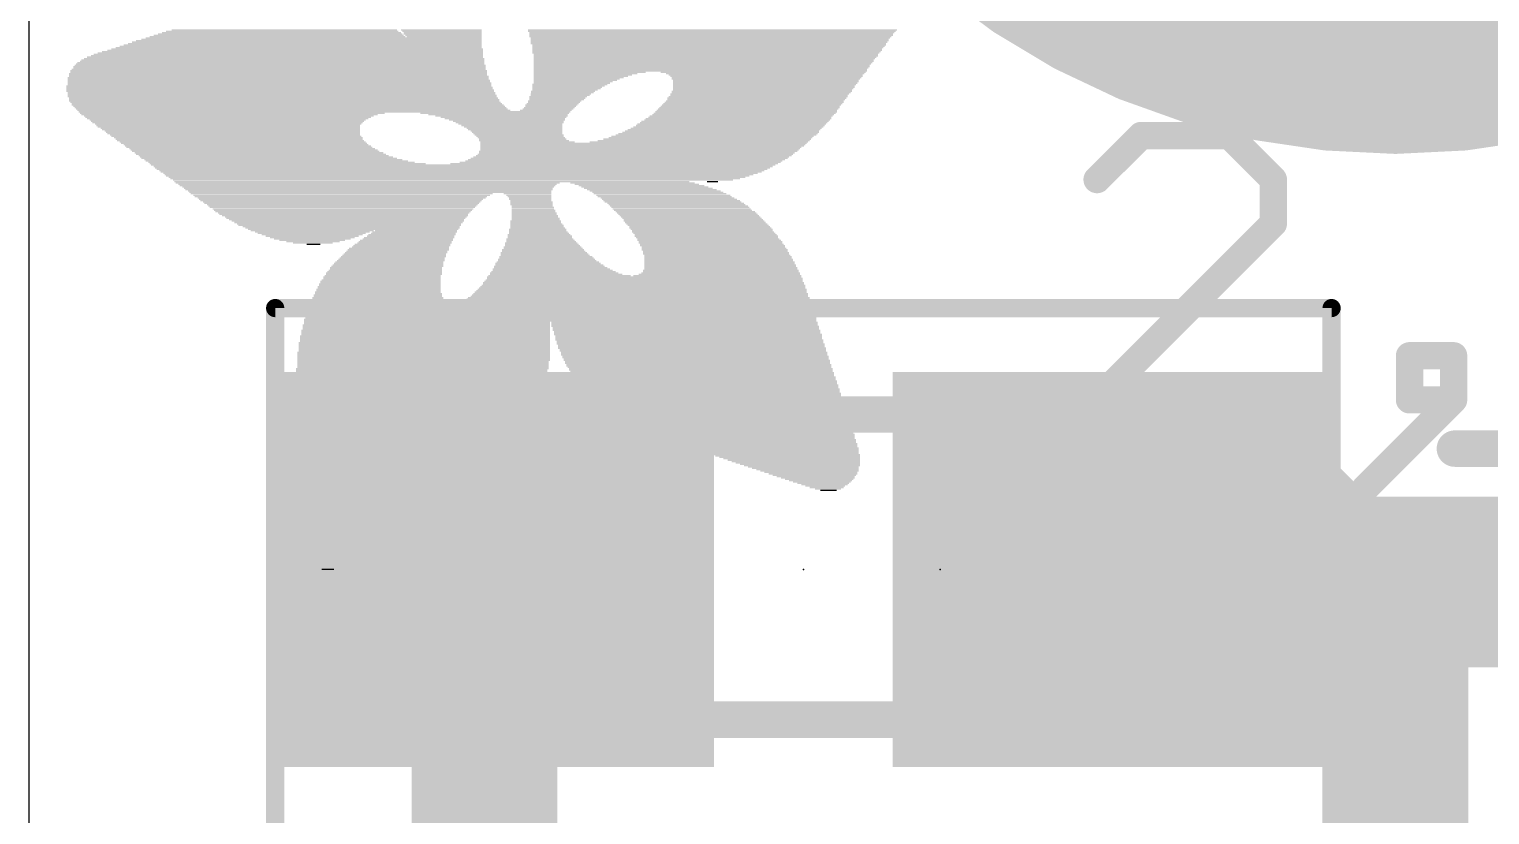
# Model space of a CAD drawing. Extents: x -0.1 to 7.6, y -0.2 to 10.2.
# Drawn here: x 0 to 4.073, y 4.015 to 6.206 of the extents above; entities that cross this region are included whole.
import ezdxf

# ---------------------------------------------------------------- set-up
doc = ezdxf.new("R2010")
doc.units = 0
for name, color, linetype in [('1', 12, 'CONTINUOUS'), ('20', 53, 'CONTINUOUS'), ('21', 40, 'CONTINUOUS'), ('22', 140, 'CONTINUOUS'), ('23', 53, 'CONTINUOUS'), ('24', 53, 'CONTINUOUS'), ('29', 253, 'CONTINUOUS'), ('39', 12, 'CONTINUOUS'), ('40', 132, 'CONTINUOUS'), ('41', 12, 'CONTINUOUS'), ('42', 132, 'CONTINUOUS'), ('43', 110, 'CONTINUOUS'), ('48', 253, 'CONTINUOUS'), ('51', 253, 'CONTINUOUS')]:
    doc.layers.add(name, color=color, linetype=linetype)

# ---------------------------------------------------------------- blocks, each defined once
blk = doc.blocks.new('RECT')
blk.add_solid([(-0.5, -0.5), (0.5, -0.5), (-0.5, 0.5), (0.5, 0.5)])

msp = doc.modelspace()

# ---------------------------------------------------------------- linework, layer by layer
at = {"layer": '1', "const_width": 0.4064}
for points in [[(1.27, 4.66), (1.309, 4.699)], [(3.009, 4.699), (3.683, 4.699)], [(3.683, 4.699), (4.584, 4.699)], [(3.81, 4.572), (3.683, 4.699)], [(1.27, 2.032), (1.27, 4.66)], [(3.81, 2.032), (3.81, 4.572)]]:
    msp.add_lwpolyline(points, dxfattribs=at)
at = {"layer": '1', "const_width": 0.2032}
for points in [[(1.3808, 4.6272, 1), (1.2372, 4.7708)], [(3.009, 4.8006, 1), (3.009, 4.5974)], [(3.683, 4.8006, 1), (3.683, 4.5974)], [(3.7548, 4.7708, 1), (3.6112, 4.6272)], [(3.683, 4.5974, 1), (3.683, 4.8006)], [(1.3716, 4.66, 1), (1.1684, 4.66)], [(1.1982, 4.7318, 1), (1.3418, 4.5882)], [(3.9116, 4.572, 1), (3.7084, 4.572)], [(3.7382, 4.5002, 1), (3.8818, 4.6438)]]:
    msp.add_lwpolyline(points, format="xyb", dxfattribs=at)
at = {"layer": '20'}
msp.add_line((0, 2.54), (0, 7.62), dxfattribs=at)
at = {"layer": '21', "const_width": 0.2032}
msp.add_lwpolyline([(3.81, 6.074, 1), (3.81, 9.674, 1), (3.81, 6.074)], format="xyb", dxfattribs=at)
at = {"layer": '22', "const_width": 0.1016}
for points in [[(2.8045, 5.036), (2.6647, 5.036)], [(2.6647, 5.036), (2.6647, 4.8962)], [(2.8045, 4.8962), (2.8045, 5.036)], [(3.1106, 5.036), (3.53, 5.036)], [(3.53, 5.036), (3.6699, 4.8962)], [(3.9759, 5.036), (4.3954, 5.036)], [(2.6647, 4.8962), (2.8045, 4.8962)], [(3.6699, 4.8962), (3.6699, 4.6166)], [(2.8045, 4.6166), (2.6647, 4.6166)], [(2.6647, 4.6166), (2.6647, 4.4768)], [(2.8045, 4.4768), (2.8045, 4.6166)], [(3.6699, 4.6166), (3.53, 4.4768)], [(2.6647, 4.4768), (2.8045, 4.4768)], [(3.53, 4.4768), (3.1106, 4.4768)], [(4.3954, 4.4768), (3.9759, 4.4768)]]:
    msp.add_lwpolyline(points, dxfattribs=at)
at = {"layer": '22', "const_width": 0.0508}
for points in [[(2.6647, 5.0614, 1), (2.6647, 5.0106)], [(2.6901, 5.036, 1), (2.6393, 5.036)], [(2.8299, 5.036, 1), (2.7791, 5.036)], [(2.8045, 5.0106, 1), (2.8045, 5.0614)], [(3.1106, 5.0614, 1), (3.1106, 5.0106)], [(3.548, 5.054, 1), (3.5121, 5.0181)], [(3.53, 5.0106, 1), (3.53, 5.0614)], [(3.9759, 5.0614, 1), (3.9759, 5.0106)], [(2.6647, 4.9216, 1), (2.6647, 4.8708)], [(2.8045, 4.8708, 1), (2.8045, 4.9216)], [(3.6953, 4.8962, 1), (3.6445, 4.8962)], [(3.6519, 4.8782, 1), (3.6878, 4.9142)], [(2.6393, 4.8962, 1), (2.6901, 4.8962)], [(2.7791, 4.8962, 1), (2.8299, 4.8962)], [(2.6647, 4.642, 1), (2.6647, 4.5912)], [(2.6901, 4.6166, 1), (2.6393, 4.6166)], [(2.8299, 4.6166, 1), (2.7791, 4.6166)], [(2.8045, 4.5912, 1), (2.8045, 4.642)], [(3.6878, 4.5986, 1), (3.6519, 4.6345)], [(3.6445, 4.6166, 1), (3.6953, 4.6166)], [(2.6647, 4.5022, 1), (2.6647, 4.4513)], [(2.8045, 4.4513, 1), (2.8045, 4.5022)], [(3.1106, 4.5022, 1), (3.1106, 4.4513)], [(3.53, 4.4513, 1), (3.53, 4.5022)], [(3.9759, 4.5022, 1), (3.9759, 4.4513)], [(2.6393, 4.4768, 1), (2.6901, 4.4768)], [(2.7791, 4.4768, 1), (2.8299, 4.4768)], [(3.5121, 4.4947, 1), (3.548, 4.4588)]]:
    msp.add_lwpolyline(points, format="xyb", dxfattribs=at)
at = {"layer": '23'}
msp.add_point((2.159, 4.699), dxfattribs=at)
at = {"layer": '24'}
msp.add_point((2.54, 4.699), dxfattribs=at)
at = {"layer": '39'}
for points, const_width in [([(3.81, 6.874, 1), (3.81, 8.874, 1), (3.81, 6.874)], 2.032), ([(0.686, 5.4407, 1), (0.686, 5.4153)], 0.0254), ([(0.6987, 5.428, 1), (0.6733, 5.428)], 0.0254), ([(3.6447, 5.428, 1), (3.6193, 5.428)], 0.0254), ([(3.632, 5.4153, 1), (3.632, 5.4407)], 0.0254)]:
    msp.add_lwpolyline(points, format="xyb", dxfattribs=dict(at, const_width=const_width))
at = {"layer": '39', "const_width": 0.0508}
for points in [[(0.686, 5.428), (3.632, 5.428)], [(0.686, 3.97), (0.686, 5.428)], [(3.632, 5.428), (3.632, 3.97)]]:
    msp.add_lwpolyline(points, dxfattribs=at)
at = {"layer": '40', "const_width": 2.032}
msp.add_lwpolyline([(3.81, 6.874, 1), (3.81, 8.874, 1), (3.81, 6.874)], format="xyb", dxfattribs=at)
at = {"layer": '41', "const_width": 2.032}
msp.add_lwpolyline([(3.81, 6.874, 1), (3.81, 8.874, 1), (3.81, 6.874)], format="xyb", dxfattribs=at)
at = {"layer": '42', "const_width": 2.032}
msp.add_lwpolyline([(3.81, 6.874, 1), (3.81, 8.874, 1), (3.81, 6.874)], format="xyb", dxfattribs=at)
at = {"layer": '43', "const_width": 2.032}
msp.add_lwpolyline([(3.81, 6.874, 1), (3.81, 8.874, 1), (3.81, 6.874)], format="xyb", dxfattribs=at)
at = {"layer": '48', "const_width": 0.0762}
for points in [[(3.101, 5.9093), (2.9781, 5.7865)], [(3.3467, 5.9093), (3.101, 5.9093)], [(3.4696, 5.7865), (3.3467, 5.9093)], [(3.4696, 5.6636), (3.4696, 5.7865)], [(2.9781, 5.1721), (3.4696, 5.6636)], [(3.9723, 5.295), (3.8494, 5.295)], [(3.8494, 5.295), (3.8494, 5.1721)], [(3.9723, 5.1721), (3.9723, 5.295)], [(3.4696, 5.1721), (2.9781, 5.1721)], [(3.7265, 4.9264), (3.9723, 5.1721)], [(3.8494, 5.1721), (3.9723, 5.1721)]]:
    msp.add_lwpolyline(points, dxfattribs=at)
at = {"layer": '48', "const_width": 0.0381}
for points in [[(3.101, 5.9284, 1), (3.101, 5.8903)], [(3.1144, 5.8959, 1), (3.0875, 5.9228)], [(3.3602, 5.9228, 1), (3.3332, 5.8959)], [(3.3467, 5.8903, 1), (3.3467, 5.9284)], [(2.9646, 5.7999, 1), (2.9916, 5.773)], [(3.4886, 5.7865, 1), (3.4505, 5.7865)], [(3.4561, 5.773, 1), (3.4831, 5.7999)], [(3.4505, 5.6636, 1), (3.4886, 5.6636)], [(3.4831, 5.6501, 1), (3.4561, 5.6771)], [(3.8684, 5.295, 1), (3.8303, 5.295)], [(3.8494, 5.314, 1), (3.8494, 5.2759)], [(3.9913, 5.295, 1), (3.9532, 5.295)], [(3.9723, 5.2759, 1), (3.9723, 5.314)], [(2.9781, 5.1912, 1), (2.9781, 5.1531)], [(2.9646, 5.1856, 1), (2.9916, 5.1586)], [(3.4696, 5.1531, 1), (3.4696, 5.1912)], [(3.8303, 5.1721, 1), (3.8684, 5.1721)], [(3.8494, 5.1912, 1), (3.8494, 5.1531)], [(3.9532, 5.1721, 1), (3.9913, 5.1721)], [(3.9857, 5.1586, 1), (3.9588, 5.1856)], [(3.9723, 5.1531, 1), (3.9723, 5.1912)], [(3.713, 4.9398, 1), (3.74, 4.9129)]]:
    msp.add_lwpolyline(points, format="xyb", dxfattribs=at)
at = {"layer": '51', "const_width": 0.1016}
for points in [[(1.803, 5.131), (2.515, 5.131)], [(1.803, 4.28), (2.515, 4.28)]]:
    msp.add_lwpolyline(points, dxfattribs=at)
at = {"layer": '51', "const_width": 0.0508}
for points in [[(1.803, 5.1564, 1), (1.803, 5.1056)], [(2.515, 5.1056, 1), (2.515, 5.1564)], [(1.803, 4.3054, 1), (1.803, 4.2546)], [(2.515, 4.2546, 1), (2.515, 4.3054)]]:
    msp.add_lwpolyline(points, format="xyb", dxfattribs=at)

# ---------------------------------------------------------------- block references
at = {"layer": '1', "xscale": 1.1}
for p in [(1.309, 4.699), (3.009, 4.699)]:
    msp.add_blockref('RECT', p, dxfattribs=at)
at = {"layer": '22', "rotation": 180}
for p, xscale, yscale in [((0.6998, 6.1925), 0.682, 0.0038), ((0.7036, 6.1963), 0.6668, 0.0038), ((0.7055, 6.2001), 0.6477, 0.0038), ((0.7112, 6.2039), 0.6286, 0.0039), ((1.1494, 6.2039), 0.2247, 0.0039), ((1.1513, 6.2001), 0.2209, 0.0038), ((1.1532, 6.1963), 0.2171, 0.0038), ((1.1532, 6.1925), 0.2171, 0.0038), ((1.9057, 6.2039), 1.0287, 0.0039), ((1.9038, 6.2001), 1.0249, 0.0038), ((1.9038, 6.1963), 1.0173, 0.0038), ((1.9019, 6.1925), 1.0135, 0.0038), ((0.7474, 6.1506), 1.0364, 0.0038), ((0.7512, 6.1544), 1.021, 0.0038), ((0.7569, 6.1582), 1.0096, 0.0038), ((0.7626, 6.162), 0.9982, 0.0038), ((0.7684, 6.1659), 0.9867, 0.0039), ((0.7741, 6.1697), 0.9753, 0.0038), ((0.7798, 6.1735), 0.9639, 0.0038), ((0.7874, 6.1773), 0.9486, 0.0038), ((0.7931, 6.1811), 0.9372, 0.0038), ((0.6922, 6.1849), 0.7125, 0.0038), ((0.696, 6.1887), 0.6973, 0.0038), ((1.1551, 6.1887), 0.2133, 0.0038), ((1.157, 6.1849), 0.2095, 0.0038), ((1.9019, 6.1887), 1.0135, 0.0038), ((1.8999, 6.1849), 1.0096, 0.0038), ((1.8999, 6.1811), 1.002, 0.0038), ((1.898, 6.1773), 0.9982, 0.0038), ((1.898, 6.1735), 0.9982, 0.0038), ((1.8961, 6.1697), 0.9944, 0.0038), ((1.8942, 6.1659), 0.9906, 0.0039), ((1.8961, 6.162), 0.9868, 0.0038), ((1.8942, 6.1582), 0.983, 0.0038), ((1.8923, 6.1544), 0.9792, 0.0038), ((1.8904, 6.1506), 0.9754, 0.0038), ((0.6998, 6.1087), 1.1392, 0.0038), ((0.7017, 6.1125), 1.1354, 0.0038), ((0.7055, 6.1163), 1.1278, 0.0038), ((0.7074, 6.1201), 1.124, 0.0038), ((0.7112, 6.1239), 1.1164, 0.0038), ((0.7132, 6.1278), 1.1049, 0.0039), ((0.7188, 6.1316), 1.0935, 0.0038), ((0.7227, 6.1354), 1.0859, 0.0038), ((0.7284, 6.1392), 1.0745, 0.0038), ((0.7341, 6.143), 1.063, 0.0038), ((0.7417, 6.1468), 1.0478, 0.0038), ((1.8904, 6.1468), 0.9754, 0.0038), ((1.8885, 6.143), 0.9716, 0.0038), ((1.8866, 6.1392), 0.9678, 0.0038), ((1.8847, 6.1278), 0.9563, 0.0039), ((1.8828, 6.1239), 0.9525, 0.0038), ((1.8809, 6.1201), 0.9487, 0.0038), ((1.8809, 6.1163), 0.9487, 0.0038), ((1.879, 6.1125), 0.9449, 0.0038), ((1.8771, 6.1087), 0.9411, 0.0038), ((1.8866, 6.1354), 0.9601, 0.0038), ((1.8866, 6.1316), 0.9601, 0.0038), ((0.6941, 6.0706), 1.1735, 0.0038), ((0.696, 6.0744), 1.1697, 0.0038), ((0.6941, 6.082), 1.1659, 0.0038), ((0.6941, 6.0782), 1.1659, 0.0038), ((0.696, 6.0897), 1.1621, 0.0039), ((0.696, 6.0858), 1.1621, 0.0038), ((0.696, 6.0935), 1.1545, 0.0038), ((0.6979, 6.1011), 1.1506, 0.0038), ((0.6979, 6.0973), 1.1506, 0.0038), ((0.6998, 6.1049), 1.1468, 0.0038), ((1.5436, 6.0782), 0.2743, 0.0038), ((1.8752, 6.1049), 0.9373, 0.0038), ((1.8752, 6.1011), 0.9373, 0.0038), ((1.8733, 6.0973), 0.9335, 0.0038), ((1.8714, 6.0935), 0.9297, 0.0038), ((1.8714, 6.0897), 0.9297, 0.0039), ((1.5627, 6.0858), 0.3124, 0.0038), ((1.5513, 6.082), 0.2896, 0.0038), ((1.538, 6.0744), 0.2629, 0.0038), ((1.5323, 6.0706), 0.2515, 0.0038), ((2.0467, 6.0858), 0.5715, 0.0038), ((2.0523, 6.082), 0.5524, 0.0038), ((2.0542, 6.0782), 0.541, 0.0038), ((2.0561, 6.0744), 0.5372, 0.0038), ((2.0561, 6.0706), 0.5296, 0.0038), ((0.696, 6.0477), 1.1849, 0.0038), ((0.6979, 6.0439), 1.1887, 0.0038), ((0.6979, 6.0401), 1.1887, 0.0038), ((0.6997, 6.0363), 1.1925, 0.0038), ((0.6997, 6.0325), 1.1925, 0.0038), ((0.696, 6.063), 1.1773, 0.0038), ((0.696, 6.0592), 1.1773, 0.0038), ((0.6979, 6.0554), 1.1811, 0.0038), ((0.6979, 6.0516), 1.1811, 0.0039), ((0.6941, 6.0668), 1.1735, 0.0038), ((0.7036, 6.0287), 1.1925, 0.0038), ((1.4885, 6.0325), 0.1791, 0.0038), ((1.4866, 6.0287), 0.1753, 0.0038), ((1.5075, 6.0516), 0.2096, 0.0039), ((1.5037, 6.0477), 0.2019, 0.0038), ((1.4999, 6.0439), 0.1943, 0.0038), ((1.498, 6.0401), 0.1905, 0.0038), ((1.4942, 6.0363), 0.1829, 0.0038), ((1.5266, 6.0668), 0.2401, 0.0038), ((1.5227, 6.063), 0.2324, 0.0038), ((1.517, 6.0592), 0.221, 0.0038), ((1.5132, 6.0554), 0.2134, 0.0038), ((2.0542, 6.0668), 0.5258, 0.0038), ((2.0428, 6.0325), 0.503, 0.0038), ((2.0409, 6.0287), 0.4991, 0.0038), ((2.0542, 6.063), 0.5182, 0.0038), ((2.0542, 6.0592), 0.5182, 0.0038), ((2.0523, 6.0554), 0.5144, 0.0038), ((2.0504, 6.0516), 0.5106, 0.0039), ((2.0485, 6.0477), 0.5068, 0.0038), ((2.0485, 6.0439), 0.5068, 0.0038), ((2.0466, 6.0401), 0.503, 0.0038), ((2.0447, 6.0363), 0.4992, 0.0038), ((0.7055, 6.0211), 1.1964, 0.0038), ((0.7055, 6.0173), 1.1964, 0.0038), ((0.7036, 6.0249), 1.1925, 0.0038), ((0.7093, 6.0135), 1.1964, 0.0039), ((0.7112, 6.0096), 1.2002, 0.0038), ((0.7112, 6.0058), 1.2002, 0.0038), ((0.715, 6.002), 1.2002, 0.0038), ((0.7188, 5.9982), 1.2002, 0.0038), ((0.7207, 5.9944), 1.204, 0.0038), ((0.7246, 5.9906), 1.2039, 0.0038), ((0.7284, 5.9868), 1.2039, 0.0038), ((1.4504, 5.9868), 0.1409, 0.0038), ((1.4561, 5.9944), 0.1447, 0.0038), ((1.4542, 5.9906), 0.1409, 0.0038), ((1.4599, 5.9982), 0.1448, 0.0038), ((1.4656, 6.0058), 0.1486, 0.0038), ((1.4637, 6.002), 0.1448, 0.0038), ((1.4751, 6.0173), 0.16, 0.0038), ((1.4732, 6.0135), 0.1562, 0.0039), ((1.4713, 6.0096), 0.1524, 0.0038), ((1.4827, 6.0249), 0.1676, 0.0038), ((1.4808, 6.0211), 0.1638, 0.0038), ((2.0085, 5.9868), 0.503, 0.0038), ((2.0105, 5.9906), 0.4991, 0.0038), ((2.0143, 5.9944), 0.4991, 0.0038), ((2.0181, 5.9982), 0.4991, 0.0038), ((2.0219, 6.002), 0.4991, 0.0038), ((2.0238, 6.0058), 0.4953, 0.0038), ((2.0295, 6.0135), 0.4991, 0.0039), ((2.0276, 6.0096), 0.4953, 0.0038), ((2.0333, 6.0173), 0.4991, 0.0038), ((2.0371, 6.0249), 0.4991, 0.0038), ((2.0352, 6.0211), 0.4953, 0.0038), ((0.7322, 5.983), 1.2039, 0.0038), ((0.7379, 5.9792), 1.2078, 0.0038), ((0.8236, 5.9754), 1.3716, 0.0039), ((0.5664, 5.9715), 0.8496, 0.0038), ((0.5588, 5.9677), 0.8268, 0.0038), ((0.5569, 5.9639), 0.8078, 0.0038), ((0.555, 5.9601), 0.7963, 0.0038), ((0.5531, 5.9563), 0.7848, 0.0038), ((0.5531, 5.9525), 0.7696, 0.0038), ((0.5531, 5.9487), 0.762, 0.0038), ((1.298, 5.9715), 0.4153, 0.0038), ((1.3075, 5.9677), 0.3886, 0.0038), ((1.317, 5.9639), 0.3696, 0.0038), ((1.3227, 5.9601), 0.3506, 0.0038), ((1.3266, 5.9563), 0.3353, 0.0038), ((1.3323, 5.9525), 0.3239, 0.0038), ((1.336, 5.9487), 0.3086, 0.0038), ((1.4408, 5.9792), 0.1448, 0.0038), ((1.4465, 5.983), 0.141, 0.0038), ((1.9685, 5.9487), 0.522, 0.0038), ((1.9742, 5.9525), 0.5182, 0.0038), ((1.978, 5.9563), 0.5182, 0.0038), ((1.9819, 5.9601), 0.5105, 0.0038), ((1.9857, 5.9639), 0.5105, 0.0038), ((1.9914, 5.9677), 0.5067, 0.0038), ((1.9952, 5.9715), 0.5067, 0.0038), ((1.999, 5.9754), 0.5067, 0.0039), ((2.0009, 5.9792), 0.5029, 0.0038), ((2.0047, 5.983), 0.503, 0.0038), ((0.5531, 5.9449), 0.7544, 0.0038), ((0.555, 5.9411), 0.743, 0.0038), ((0.555, 5.9373), 0.7354, 0.0039), ((0.5569, 5.9334), 0.7316, 0.0038), ((0.5608, 5.9296), 0.7239, 0.0038), ((0.5626, 5.9258), 0.7201, 0.0038), ((0.5665, 5.922), 0.7125, 0.0038), ((0.5684, 5.9182), 0.7087, 0.0038), ((0.5703, 5.9144), 0.7049, 0.0038), ((0.5741, 5.9106), 0.6973, 0.0038), ((0.5778, 5.9068), 0.6973, 0.0038), ((1.3398, 5.9449), 0.3009, 0.0038), ((1.3417, 5.9411), 0.2895, 0.0038), ((1.3456, 5.9373), 0.2819, 0.0039), ((1.3494, 5.9334), 0.2743, 0.0038), ((1.3532, 5.9296), 0.2667, 0.0038), ((1.3551, 5.9258), 0.2629, 0.0038), ((1.3589, 5.922), 0.2552, 0.0038), ((1.3608, 5.9182), 0.2514, 0.0038), ((1.3627, 5.9144), 0.2476, 0.0038), ((1.3665, 5.9106), 0.2476, 0.0038), ((1.3684, 5.9068), 0.2438, 0.0038), ((1.9057, 5.9068), 0.5639, 0.0038), ((1.9152, 5.9106), 0.5601, 0.0038), ((1.9209, 5.9144), 0.5563, 0.0038), ((1.9285, 5.9182), 0.5486, 0.0038), ((1.9323, 5.922), 0.541, 0.0038), ((1.938, 5.9258), 0.5372, 0.0038), ((1.9437, 5.9296), 0.5334, 0.0038), ((1.9495, 5.9334), 0.5295, 0.0038), ((1.9552, 5.9373), 0.5258, 0.0039), ((1.959, 5.9411), 0.5258, 0.0038), ((1.9647, 5.9449), 0.522, 0.0038), ((0.5836, 5.903), 0.6934, 0.0038), ((0.5855, 5.8992), 0.6896, 0.0039), ((0.5893, 5.8953), 0.6896, 0.0038), ((0.595, 5.8915), 0.6858, 0.0038), ((0.5988, 5.8877), 0.6858, 0.0038), ((0.6045, 5.8839), 0.682, 0.0038), ((0.6102, 5.8801), 0.6858, 0.0038), ((0.614, 5.8763), 0.6858, 0.0038), ((0.6217, 5.8725), 0.6858, 0.0038), ((0.6274, 5.8687), 0.6896, 0.0038), ((0.6312, 5.8649), 0.6896, 0.0038), ((1.3722, 5.903), 0.2439, 0.0038), ((1.376, 5.8992), 0.2439, 0.0039), ((1.3799, 5.8953), 0.2515, 0.0038), ((1.698, 5.8649), 0.8878, 0.0038), ((1.3894, 5.8915), 0.2629, 0.0038), ((1.7132, 5.8877), 0.9106, 0.0038), ((1.7113, 5.8839), 0.9068, 0.0038), ((1.7094, 5.8801), 0.903, 0.0038), ((1.7056, 5.8763), 0.8954, 0.0038), ((1.7037, 5.8725), 0.8916, 0.0038), ((1.7018, 5.8687), 0.8878, 0.0038), ((1.8675, 5.8915), 0.6096, 0.0038), ((1.8809, 5.8953), 0.5905, 0.0038), ((1.8904, 5.8992), 0.5792, 0.0039), ((1.9, 5.903), 0.5677, 0.0038), ((0.6407, 5.8611), 0.6934, 0.0039), ((0.6464, 5.8572), 0.6972, 0.0038), ((0.6541, 5.8534), 0.6973, 0.0038), ((0.6617, 5.8496), 0.7049, 0.0038), ((0.6693, 5.8458), 0.7124, 0.0038), ((0.6808, 5.842), 0.7201, 0.0038), ((0.6903, 5.8382), 0.7315, 0.0038), ((0.7036, 5.8344), 0.743, 0.0038), ((0.7207, 5.8306), 0.7696, 0.0038), ((1.2103, 5.8268), 1.7412, 0.0038), ((1.2103, 5.823), 1.726, 0.0039), ((1.6313, 5.8306), 0.9144, 0.0038), ((1.6484, 5.8344), 0.8953, 0.0038), ((1.658, 5.8382), 0.8839, 0.0038), ((1.6656, 5.842), 0.884, 0.0038), ((1.6733, 5.8458), 0.8839, 0.0038), ((1.679, 5.8496), 0.8801, 0.0038), ((1.6865, 5.8534), 0.8801, 0.0038), ((1.6904, 5.8572), 0.8801, 0.0038), ((1.6942, 5.8611), 0.8801, 0.0039), ((1.2085, 5.8191), 1.7145, 0.0038), ((1.2065, 5.8153), 1.703, 0.0038), ((1.2065, 5.8115), 1.6878, 0.0038), ((1.2046, 5.8077), 1.6764, 0.0038), ((1.2027, 5.8039), 1.6574, 0.0038), ((1.1988, 5.8001), 1.6421, 0.0038), ((1.1951, 5.7963), 1.6269, 0.0038), ((1.1932, 5.7925), 1.6078, 0.0038), ((1.1875, 5.7887), 1.5887, 0.0038), ((1.1818, 5.7849), 1.5621, 0.0039), ((1.1227, 5.781), 1.4364, 0.0038), ((0.9436, 5.7772), 1.0706, 0.0038), ((0.9436, 5.7734), 1.0554, 0.0038), ((0.9436, 5.7696), 1.0478, 0.0038), ((0.9456, 5.7658), 1.0363, 0.0038), ((0.9456, 5.762), 1.0287, 0.0038), ((0.9475, 5.7582), 1.0249, 0.0038), ((0.9494, 5.7544), 1.0135, 0.0038), ((0.9513, 5.7506), 1.0097, 0.0038), ((0.8712, 5.7468), 0.842, 0.0039), ((0.8712, 5.7429), 0.8268, 0.0038), ((1.3894, 5.7468), 0.1334, 0.0039), ((1.3932, 5.7429), 0.1258, 0.0038), ((1.6828, 5.7772), 0.3467, 0.0038), ((1.6942, 5.7734), 0.3467, 0.0038), ((1.7076, 5.7696), 0.3505, 0.0038), ((1.7171, 5.7658), 0.3543, 0.0038), ((1.7266, 5.762), 0.3581, 0.0038), ((1.7361, 5.7582), 0.362, 0.0038), ((1.7456, 5.7544), 0.3658, 0.0038), ((1.7532, 5.7506), 0.3657, 0.0038), ((1.759, 5.7468), 0.3695, 0.0039), ((1.7685, 5.7429), 0.3734, 0.0038), ((1.9057, 5.781), 0.0305, 0.0038), ((0.8693, 5.7391), 0.8154, 0.0038), ((0.8713, 5.7353), 0.8039, 0.0038), ((0.8694, 5.7315), 0.7925, 0.0038), ((0.8693, 5.7277), 0.7848, 0.0038), ((0.8712, 5.7239), 0.7734, 0.0038), ((0.8712, 5.7201), 0.7658, 0.0038), ((0.8731, 5.7163), 0.7544, 0.0038), ((0.8731, 5.7125), 0.7468, 0.0038), ((0.8732, 5.7087), 0.7391, 0.0039), ((0.875, 5.7048), 0.7277, 0.0038), ((0.875, 5.701), 0.7201, 0.0038), ((1.3951, 5.7391), 0.122, 0.0038), ((1.397, 5.7353), 0.1182, 0.0038), ((1.397, 5.7315), 0.1182, 0.0038), ((1.399, 5.7277), 0.1143, 0.0038), ((1.4009, 5.7239), 0.1181, 0.0038), ((1.4009, 5.7201), 0.1181, 0.0038), ((1.4009, 5.7163), 0.1181, 0.0038), ((1.4065, 5.701), 0.1219, 0.0038), ((1.4028, 5.7125), 0.1143, 0.0038), ((1.4047, 5.7087), 0.1181, 0.0039), ((1.4047, 5.7048), 0.1181, 0.0038), ((1.7723, 5.7391), 0.3734, 0.0038), ((1.7799, 5.7353), 0.3734, 0.0038), ((1.7856, 5.7315), 0.3772, 0.0038), ((1.7913, 5.7277), 0.381, 0.0038), ((1.7951, 5.7239), 0.381, 0.0038), ((1.8028, 5.7201), 0.381, 0.0038), ((1.8066, 5.7163), 0.381, 0.0038), ((1.8123, 5.7125), 0.3848, 0.0038), ((1.8161, 5.7087), 0.3848, 0.0039), ((1.8199, 5.7048), 0.3848, 0.0038), ((1.8237, 5.701), 0.3848, 0.0038), ((0.875, 5.6972), 0.7125, 0.0038), ((0.877, 5.6934), 0.7011, 0.0038), ((0.8769, 5.6896), 0.6934, 0.0038), ((0.8807, 5.6858), 0.6858, 0.0038), ((0.8827, 5.682), 0.6743, 0.0038), ((0.8827, 5.6782), 0.6667, 0.0038), ((0.8846, 5.6744), 0.6553, 0.0038), ((0.8884, 5.6706), 0.6477, 0.0039), ((0.8903, 5.6667), 0.6363, 0.0038), ((0.8922, 5.6629), 0.6248, 0.0038), ((1.4142, 5.6629), 0.1447, 0.0038), ((1.4123, 5.6706), 0.1409, 0.0039), ((1.4123, 5.6667), 0.1409, 0.0038), ((1.4065, 5.6972), 0.1219, 0.0038), ((1.4084, 5.6934), 0.1257, 0.0038), ((1.4084, 5.6896), 0.1257, 0.0038), ((1.4103, 5.6858), 0.1295, 0.0038), ((1.4103, 5.682), 0.1295, 0.0038), ((1.4123, 5.6782), 0.1333, 0.0038), ((1.4123, 5.6744), 0.1333, 0.0038), ((1.8294, 5.6972), 0.3886, 0.0038), ((1.8333, 5.6934), 0.3887, 0.0038), ((1.8371, 5.6896), 0.3887, 0.0038), ((1.8409, 5.6858), 0.3886, 0.0038), ((1.8447, 5.682), 0.3886, 0.0038), ((1.8485, 5.6782), 0.3886, 0.0038), ((1.8523, 5.6744), 0.3886, 0.0038), ((1.8542, 5.6706), 0.3924, 0.0039), ((1.858, 5.6667), 0.3924, 0.0038), ((1.8618, 5.6629), 0.3924, 0.0038), ((0.8941, 5.6591), 0.621, 0.0038), ((0.8979, 5.6553), 0.6058, 0.0038), ((0.9017, 5.6515), 0.5982, 0.0038), ((0.9036, 5.6477), 0.5868, 0.0038), ((0.7893, 5.6439), 0.3429, 0.0038), ((0.7893, 5.6401), 0.32, 0.0038), ((0.7874, 5.6363), 0.301, 0.0038), ((0.7893, 5.6325), 0.282, 0.0039), ((0.7893, 5.6286), 0.259, 0.0038), ((0.7893, 5.6248), 0.2362, 0.0038), ((0.7893, 5.621), 0.2134, 0.0038), ((1.056, 5.621), 0.2514, 0.0038), ((1.0598, 5.6248), 0.2514, 0.0038), ((1.0636, 5.6286), 0.2438, 0.0038), ((1.0675, 5.6325), 0.2439, 0.0039), ((1.0713, 5.6363), 0.2363, 0.0038), ((1.0751, 5.6401), 0.2363, 0.0038), ((1.0789, 5.6439), 0.2286, 0.0038), ((1.4237, 5.621), 0.1867, 0.0038), ((1.4218, 5.6325), 0.1753, 0.0039), ((1.4237, 5.6286), 0.1791, 0.0038), ((1.4237, 5.6248), 0.1791, 0.0038), ((1.418, 5.6477), 0.1601, 0.0038), ((1.418, 5.6439), 0.1601, 0.0038), ((1.4199, 5.6401), 0.1639, 0.0038), ((1.4218, 5.6363), 0.1677, 0.0038), ((1.4161, 5.6591), 0.1485, 0.0038), ((1.4161, 5.6553), 0.1485, 0.0038), ((1.418, 5.6515), 0.1524, 0.0038), ((1.8656, 5.6591), 0.3924, 0.0038), ((1.8695, 5.6553), 0.3925, 0.0038), ((1.8714, 5.6515), 0.3963, 0.0038), ((1.8752, 5.6477), 0.3963, 0.0038), ((1.8771, 5.6439), 0.3925, 0.0038), ((1.879, 5.6401), 0.3963, 0.0038), ((1.8828, 5.6363), 0.3962, 0.0038), ((1.8866, 5.6325), 0.3962, 0.0039), ((1.8885, 5.6286), 0.4, 0.0038), ((1.8904, 5.6248), 0.3962, 0.0038), ((1.8942, 5.621), 0.3962, 0.0038), ((0.7893, 5.6172), 0.1828, 0.0038), ((0.7912, 5.6134), 0.1486, 0.0038), ((0.7913, 5.6096), 0.1105, 0.0038), ((0.7932, 5.6058), 0.0381, 0.0038), ((1.0198, 5.5791), 0.2858, 0.0038), ((1.0236, 5.5829), 0.2858, 0.0038), ((1.0255, 5.5867), 0.2819, 0.0038), ((1.0293, 5.5905), 0.2819, 0.0038), ((1.0313, 5.5944), 0.2781, 0.0039), ((1.0351, 5.5982), 0.2705, 0.0038), ((1.0389, 5.602), 0.2705, 0.0038), ((1.0408, 5.6058), 0.2667, 0.0038), ((1.0465, 5.6096), 0.2629, 0.0038), ((1.0484, 5.6134), 0.2591, 0.0038), ((1.0522, 5.6172), 0.259, 0.0038), ((1.4351, 5.5829), 0.24, 0.0038), ((1.437, 5.5791), 0.2438, 0.0038), ((1.4332, 5.5905), 0.2286, 0.0038), ((1.4351, 5.5867), 0.2324, 0.0038), ((1.4313, 5.5982), 0.2172, 0.0038), ((1.4332, 5.5944), 0.221, 0.0039), ((1.4275, 5.6096), 0.2019, 0.0038), ((1.4294, 5.6058), 0.2058, 0.0038), ((1.4313, 5.602), 0.2096, 0.0038), ((1.4256, 5.6172), 0.1905, 0.0038), ((1.4275, 5.6134), 0.1943, 0.0038), ((1.8961, 5.6172), 0.4, 0.0038), ((1.8999, 5.6134), 0.4, 0.0038), ((1.8999, 5.6096), 0.4, 0.0038), ((1.9038, 5.6058), 0.4001, 0.0038), ((1.9057, 5.602), 0.4039, 0.0038), ((1.9076, 5.5982), 0.4001, 0.0038), ((1.9095, 5.5944), 0.4039, 0.0039), ((1.9114, 5.5905), 0.4077, 0.0038), ((1.9133, 5.5867), 0.4039, 0.0038), ((1.9152, 5.5829), 0.4077, 0.0038), ((1.9152, 5.5791), 0.4077, 0.0038), ((0.9951, 5.541), 0.3125, 0.0038), ((0.9989, 5.5448), 0.3125, 0.0038), ((1.0008, 5.5486), 0.3086, 0.0038), ((1.0027, 5.5524), 0.3048, 0.0038), ((1.0046, 5.5563), 0.301, 0.0039), ((1.0084, 5.5601), 0.301, 0.0038), ((1.0103, 5.5639), 0.2972, 0.0038), ((1.0122, 5.5677), 0.2934, 0.0038), ((1.016, 5.5715), 0.2934, 0.0038), ((1.0179, 5.5753), 0.2896, 0.0038), ((1.4503, 5.5448), 0.3086, 0.0038), ((1.4542, 5.541), 0.3163, 0.0038), ((1.4465, 5.5524), 0.2934, 0.0038), ((1.4503, 5.5486), 0.301, 0.0038), ((1.4466, 5.5563), 0.2857, 0.0039), ((1.4427, 5.5639), 0.2705, 0.0038), ((1.4446, 5.5601), 0.2743, 0.0038), ((1.4408, 5.5715), 0.2591, 0.0038), ((1.4427, 5.5677), 0.2629, 0.0038), ((1.4389, 5.5753), 0.2476, 0.0038), ((1.919, 5.5753), 0.4077, 0.0038), ((1.9209, 5.5715), 0.4115, 0.0038), ((1.9209, 5.5677), 0.4115, 0.0038), ((1.9228, 5.5639), 0.4153, 0.0038), ((1.9228, 5.5601), 0.4153, 0.0038), ((1.9265, 5.5486), 0.4229, 0.0038), ((1.9265, 5.5448), 0.4229, 0.0038), ((1.9285, 5.541), 0.4268, 0.0038), ((1.9247, 5.5563), 0.4191, 0.0039), ((1.9247, 5.5524), 0.4191, 0.0038), ((0.9798, 5.5029), 0.3352, 0.0038), ((0.9798, 5.4991), 0.3352, 0.0038), ((0.9817, 5.5067), 0.3314, 0.0038), ((0.9836, 5.5143), 0.3276, 0.0038), ((0.9836, 5.5105), 0.3276, 0.0038), ((0.9855, 5.5182), 0.3238, 0.0039), ((0.9894, 5.5258), 0.3239, 0.0038), ((0.9894, 5.522), 0.3239, 0.0038), ((0.9913, 5.5296), 0.3201, 0.0038), ((0.9932, 5.5334), 0.3163, 0.0038), ((0.9951, 5.5372), 0.3125, 0.0038), ((1.7133, 5.4991), 0.8953, 0.0038), ((1.7133, 5.5029), 0.8877, 0.0038), ((1.7152, 5.5067), 0.8839, 0.0038), ((1.7152, 5.5143), 0.8763, 0.0038), ((1.7171, 5.5105), 0.8801, 0.0038), ((1.4789, 5.5182), 0.3962, 0.0039), ((1.4694, 5.522), 0.3696, 0.0038), ((1.4637, 5.5258), 0.3581, 0.0038), ((1.4618, 5.5296), 0.3467, 0.0038), ((1.4561, 5.5372), 0.3277, 0.0038), ((1.4599, 5.5334), 0.3353, 0.0038), ((1.919, 5.5182), 0.4686, 0.0039), ((1.9247, 5.522), 0.4496, 0.0038), ((1.9285, 5.5258), 0.442, 0.0038), ((1.9285, 5.5334), 0.4344, 0.0038), ((1.9285, 5.5296), 0.4344, 0.0038), ((1.9285, 5.5372), 0.4268, 0.0038), ((0.9722, 5.4572), 0.3658, 0.0038), ((0.9722, 5.4648), 0.3582, 0.0038), ((0.9722, 5.461), 0.3582, 0.0038), ((0.9722, 5.4724), 0.3505, 0.0038), ((0.9741, 5.4686), 0.3544, 0.0038), ((0.9741, 5.4801), 0.3467, 0.0039), ((0.9741, 5.4762), 0.3467, 0.0038), ((0.976, 5.4877), 0.3429, 0.0038), ((0.976, 5.4839), 0.3429, 0.0038), ((0.9779, 5.4953), 0.339, 0.0038), ((0.9779, 5.4915), 0.339, 0.0038), ((1.6999, 5.4572), 0.9525, 0.0038), ((1.7018, 5.461), 0.941, 0.0038), ((1.7037, 5.4648), 0.9372, 0.0038), ((1.7056, 5.4686), 0.9334, 0.0038), ((1.7056, 5.4724), 0.9258, 0.0038), ((1.7075, 5.4762), 0.922, 0.0038), ((1.7094, 5.4801), 0.9182, 0.0039), ((1.7094, 5.4839), 0.9106, 0.0038), ((1.7113, 5.4877), 0.9068, 0.0038), ((1.7132, 5.4915), 0.903, 0.0038), ((1.7133, 5.4953), 0.8953, 0.0038), ((1.4808, 5.4191), 1.4135, 0.0038), ((1.4808, 5.4305), 1.4059, 0.0038), ((1.4808, 5.4267), 1.4059, 0.0038), ((1.4828, 5.4229), 1.4097, 0.0038), ((1.4808, 5.4381), 1.3983, 0.0038), ((1.4828, 5.4343), 1.4021, 0.0038), ((0.9722, 5.4496), 0.3734, 0.0038), ((0.9741, 5.4458), 0.3772, 0.0038), ((0.9779, 5.442), 0.3848, 0.0039), ((0.9722, 5.4534), 0.3658, 0.0038), ((1.6885, 5.442), 0.983, 0.0039), ((1.6942, 5.4458), 0.9716, 0.0038), ((1.6942, 5.4496), 0.9639, 0.0038), ((1.698, 5.4534), 0.9563, 0.0038), ((1.1074, 5.381), 0.6896, 0.0038), ((1.1074, 5.3772), 0.6896, 0.0038), ((1.4808, 5.3962), 1.4288, 0.0038), ((1.4808, 5.3924), 1.4288, 0.0038), ((1.1093, 5.3886), 0.6858, 0.0038), ((1.1093, 5.3848), 0.6858, 0.0038), ((1.4808, 5.4077), 1.4211, 0.0038), ((1.4808, 5.4039), 1.4211, 0.0039), ((1.4828, 5.4), 1.4249, 0.0038), ((1.4808, 5.4153), 1.4135, 0.0038), ((1.4828, 5.4115), 1.4173, 0.0038), ((1.8276, 5.3886), 0.7429, 0.0038), ((1.8276, 5.3848), 0.7429, 0.0038), ((1.8276, 5.381), 0.7429, 0.0038), ((1.8295, 5.3772), 0.7467, 0.0038), ((1.1036, 5.3505), 0.6972, 0.0038), ((1.1036, 5.3467), 0.6972, 0.0038), ((1.1036, 5.3429), 0.6972, 0.0038), ((1.1036, 5.3391), 0.6972, 0.0038), ((1.1036, 5.3353), 0.6972, 0.0038), ((1.1055, 5.3658), 0.6934, 0.0039), ((1.1055, 5.3619), 0.6934, 0.0038), ((1.1055, 5.3581), 0.6934, 0.0038), ((1.1055, 5.3543), 0.6934, 0.0038), ((1.1074, 5.3734), 0.6896, 0.0038), ((1.1074, 5.3696), 0.6896, 0.0038), ((1.8314, 5.3734), 0.7429, 0.0038), ((1.8314, 5.3696), 0.7429, 0.0038), ((1.8333, 5.3658), 0.7467, 0.0039), ((1.8352, 5.3619), 0.7429, 0.0038), ((1.8352, 5.3581), 0.7429, 0.0038), ((1.8371, 5.3543), 0.7467, 0.0038), ((1.839, 5.3505), 0.7429, 0.0038), ((1.839, 5.3467), 0.7429, 0.0038), ((1.839, 5.3429), 0.7429, 0.0038), ((1.8409, 5.3391), 0.7467, 0.0038), ((1.8428, 5.3353), 0.7429, 0.0038), ((1.0998, 5.3048), 0.7048, 0.0038), ((1.0998, 5.301), 0.7048, 0.0038), ((1.0998, 5.2972), 0.7048, 0.0038), ((1.0998, 5.2934), 0.7048, 0.0038), ((1.1017, 5.3315), 0.701, 0.0038), ((1.1017, 5.3277), 0.701, 0.0039), ((1.1017, 5.3238), 0.701, 0.0038), ((1.1017, 5.32), 0.701, 0.0038), ((1.1017, 5.3162), 0.701, 0.0038), ((1.1017, 5.3124), 0.701, 0.0038), ((1.1017, 5.3086), 0.701, 0.0038), ((1.8428, 5.3315), 0.7429, 0.0038), ((1.8447, 5.3277), 0.7468, 0.0039), ((1.8466, 5.3238), 0.743, 0.0038), ((1.8466, 5.32), 0.743, 0.0038), ((1.8485, 5.3162), 0.7468, 0.0038), ((1.8504, 5.3124), 0.743, 0.0038), ((1.8504, 5.3086), 0.743, 0.0038), ((1.8542, 5.3048), 0.743, 0.0038), ((1.8542, 5.301), 0.743, 0.0038), ((1.8542, 5.2972), 0.743, 0.0038), ((1.858, 5.2934), 0.743, 0.0038), ((1.096, 5.2591), 0.7048, 0.0038), ((1.0941, 5.2553), 0.701, 0.0038), ((1.0998, 5.2896), 0.7048, 0.0039), ((1.0998, 5.2857), 0.7048, 0.0038), ((1.0998, 5.2819), 0.7048, 0.0038), ((1.0979, 5.2781), 0.701, 0.0038), ((1.0979, 5.2743), 0.701, 0.0038), ((1.0979, 5.2705), 0.701, 0.0038), ((1.0979, 5.2667), 0.701, 0.0038), ((1.0979, 5.2629), 0.701, 0.0038), ((1.858, 5.2896), 0.743, 0.0039), ((1.8599, 5.2857), 0.7392, 0.0038), ((1.8618, 5.2819), 0.743, 0.0038), ((1.8638, 5.2781), 0.7391, 0.0038), ((1.8638, 5.2743), 0.7391, 0.0038), ((1.8676, 5.2705), 0.7391, 0.0038), ((1.8676, 5.2667), 0.7391, 0.0038), ((1.8695, 5.2629), 0.7353, 0.0038), ((1.8733, 5.2591), 0.7353, 0.0038), ((1.8733, 5.2553), 0.7353, 0.0038), ((1.0941, 5.2515), 0.701, 0.0039), ((1.0941, 5.2476), 0.701, 0.0038), ((1.0941, 5.2438), 0.701, 0.0038), ((1.0922, 5.24), 0.6972, 0.0038), ((1.0922, 5.2362), 0.6972, 0.0038), ((1.0922, 5.2324), 0.6972, 0.0038), ((1.0903, 5.2286), 0.6934, 0.0038), ((1.0903, 5.2248), 0.6934, 0.0038), ((1.0903, 5.221), 0.6934, 0.0038), ((1.0903, 5.2172), 0.6934, 0.0038), ((1.0884, 5.2134), 0.6896, 0.0039), ((1.8752, 5.2515), 0.7315, 0.0039), ((1.8771, 5.2476), 0.7353, 0.0038), ((1.879, 5.2438), 0.7315, 0.0038), ((1.8809, 5.24), 0.7277, 0.0038), ((1.8828, 5.2362), 0.7315, 0.0038), ((1.8847, 5.2324), 0.7277, 0.0038), ((1.8866, 5.2286), 0.7239, 0.0038), ((1.8904, 5.2248), 0.7239, 0.0038), ((1.8904, 5.221), 0.7239, 0.0038), ((1.8923, 5.2172), 0.72, 0.0038), ((1.8962, 5.2134), 0.7201, 0.0039), ((1.0884, 5.2095), 0.6896, 0.0038), ((1.0865, 5.2057), 0.6858, 0.0038), ((1.0865, 5.2019), 0.6858, 0.0038), ((1.0865, 5.1981), 0.6858, 0.0038), ((1.0846, 5.1943), 0.682, 0.0038), ((1.0846, 5.1905), 0.682, 0.0038), ((1.0827, 5.1867), 0.6782, 0.0038), ((1.0827, 5.1829), 0.6782, 0.0038), ((1.0827, 5.1791), 0.6782, 0.0038), ((1.0808, 5.1753), 0.6744, 0.0039), ((1.0808, 5.1714), 0.6744, 0.0038), ((1.8981, 5.2095), 0.7163, 0.0038), ((1.9, 5.2057), 0.7125, 0.0038), ((1.9038, 5.2019), 0.7125, 0.0038), ((1.9057, 5.1981), 0.7087, 0.0038), ((1.9076, 5.1943), 0.7049, 0.0038), ((1.9114, 5.1905), 0.7049, 0.0038), ((1.9133, 5.1867), 0.7011, 0.0038), ((1.9152, 5.1829), 0.6973, 0.0038), ((1.919, 5.1791), 0.6972, 0.0038), ((1.9209, 5.1753), 0.6934, 0.0039), ((1.9228, 5.1714), 0.6896, 0.0038), ((1.0789, 5.1676), 0.6705, 0.0038), ((1.0789, 5.1638), 0.6705, 0.0038), ((1.077, 5.16), 0.6667, 0.0038), ((1.077, 5.1562), 0.6667, 0.0038), ((1.0751, 5.1524), 0.6629, 0.0038), ((1.0751, 5.1486), 0.6629, 0.0038), ((1.0732, 5.1448), 0.6591, 0.0038), ((1.0713, 5.141), 0.6553, 0.0038), ((1.0713, 5.1372), 0.6553, 0.0039), ((1.0694, 5.1333), 0.6515, 0.0038), ((1.9266, 5.1676), 0.6896, 0.0038), ((1.9285, 5.1638), 0.6858, 0.0038), ((1.9304, 5.16), 0.682, 0.0038), ((1.9342, 5.1562), 0.682, 0.0038), ((1.938, 5.1524), 0.6744, 0.0038), ((1.9399, 5.1486), 0.6706, 0.0038), ((1.9438, 5.1448), 0.6705, 0.0038), ((1.9476, 5.141), 0.6629, 0.0038), ((1.9495, 5.1372), 0.6591, 0.0039), ((1.9533, 5.1333), 0.6591, 0.0038), ((1.0655, 5.1219), 0.6439, 0.0038), ((1.0655, 5.1181), 0.6439, 0.0038), ((1.0694, 5.1295), 0.6515, 0.0038), ((1.0675, 5.1257), 0.6477, 0.0038), ((1.0636, 5.1143), 0.6401, 0.0038), ((1.0617, 5.1105), 0.6363, 0.0038), ((1.0598, 5.1067), 0.6324, 0.0038), ((1.0598, 5.1029), 0.6324, 0.0038), ((1.0579, 5.0991), 0.6286, 0.0039), ((1.056, 5.0952), 0.6248, 0.0038), ((1.0541, 5.0914), 0.621, 0.0038), ((1.9571, 5.1295), 0.6515, 0.0038), ((1.959, 5.1257), 0.6477, 0.0038), ((1.9647, 5.1219), 0.6439, 0.0038), ((1.9685, 5.1181), 0.6362, 0.0038), ((1.9704, 5.1143), 0.6324, 0.0038), ((1.9761, 5.1105), 0.6286, 0.0038), ((1.9799, 5.1067), 0.621, 0.0038), ((1.9837, 5.1029), 0.6134, 0.0038), ((1.9876, 5.0991), 0.6135, 0.0039), ((1.9914, 5.0952), 0.6058, 0.0038), ((1.9952, 5.0914), 0.5982, 0.0038), ((1.0541, 5.0876), 0.621, 0.0038), ((1.0522, 5.0838), 0.6172, 0.0038), ((1.0503, 5.08), 0.6134, 0.0038), ((1.0484, 5.0762), 0.6096, 0.0038), ((1.0465, 5.0724), 0.6058, 0.0038), ((1.0465, 5.0686), 0.6058, 0.0038), ((1.0446, 5.0648), 0.602, 0.0038), ((1.0427, 5.061), 0.5982, 0.0039), ((1.0408, 5.0571), 0.5943, 0.0038), ((1.0389, 5.0533), 0.5905, 0.0038), ((1.037, 5.0495), 0.5867, 0.0038), ((2.0009, 5.0876), 0.5944, 0.0038), ((2.0066, 5.0838), 0.583, 0.0038), ((2.0105, 5.08), 0.5753, 0.0038), ((2.0162, 5.0762), 0.5715, 0.0038), ((2.0219, 5.0724), 0.5601, 0.0038), ((2.0257, 5.0686), 0.5525, 0.0038), ((2.0314, 5.0648), 0.541, 0.0038), ((2.039, 5.061), 0.5334, 0.0039), ((2.0447, 5.0571), 0.522, 0.0038), ((2.0504, 5.0533), 0.5106, 0.0038), ((2.0581, 5.0495), 0.5029, 0.0038), ((1.0351, 5.0457), 0.5829, 0.0038), ((1.0332, 5.0419), 0.5791, 0.0038), ((1.0293, 5.0343), 0.5715, 0.0038), ((1.0274, 5.0305), 0.5677, 0.0038), ((1.0255, 5.0267), 0.5639, 0.0038), ((1.0236, 5.0229), 0.5601, 0.0039), ((1.0217, 5.019), 0.5562, 0.0038), ((1.0198, 5.0152), 0.5524, 0.0038), ((1.0179, 5.0114), 0.5486, 0.0038), ((1.0313, 5.0381), 0.5753, 0.0038), ((2.0638, 5.0457), 0.4915, 0.0038), ((2.0695, 5.0419), 0.4801, 0.0038), ((2.0771, 5.0381), 0.4724, 0.0038), ((2.0828, 5.0343), 0.461, 0.0038), ((2.0904, 5.0305), 0.4458, 0.0038), ((2.0962, 5.0267), 0.4343, 0.0038), ((2.1019, 5.0229), 0.4229, 0.0039), ((2.1095, 5.019), 0.4153, 0.0038), ((2.1152, 5.0152), 0.4038, 0.0038), ((2.1209, 5.0114), 0.3924, 0.0038), ((1.016, 5.0076), 0.5448, 0.0038), ((1.0122, 5.0038), 0.5372, 0.0038), ((1.0103, 5), 0.5334, 0.0038), ((1.0084, 4.9962), 0.5296, 0.0038), ((1.0065, 4.9924), 0.5258, 0.0038), ((1.0027, 4.9886), 0.5181, 0.0038), ((1.0008, 4.9848), 0.5143, 0.0039), ((0.9951, 4.9771), 0.5029, 0.0038), ((0.9932, 4.9733), 0.4991, 0.0038), ((0.9913, 4.9695), 0.4953, 0.0038), ((0.9989, 4.9809), 0.5105, 0.0038), ((2.1266, 5.0076), 0.381, 0.0038), ((2.1323, 5.0038), 0.3696, 0.0038), ((2.1381, 5), 0.3581, 0.0038), ((2.1438, 4.9962), 0.3467, 0.0038), ((2.1495, 4.9924), 0.3353, 0.0038), ((2.1552, 4.9886), 0.3238, 0.0038), ((2.159, 4.9848), 0.3086, 0.0039), ((2.1647, 4.9809), 0.2972, 0.0038), ((2.1705, 4.9771), 0.2857, 0.0038), ((2.1762, 4.9733), 0.2743, 0.0038), ((2.18, 4.9695), 0.2591, 0.0038), ((0.9817, 4.9581), 0.4762, 0.0038), ((0.9798, 4.9543), 0.4724, 0.0038), ((0.9779, 4.9505), 0.4686, 0.0038), ((0.9741, 4.9466), 0.461, 0.0039), ((0.9722, 4.9428), 0.4572, 0.0038), ((0.9703, 4.939), 0.4534, 0.0038), ((0.9665, 4.9352), 0.4458, 0.0038), ((0.9875, 4.9657), 0.4877, 0.0038), ((0.9856, 4.9619), 0.4839, 0.0038), ((0.9646, 4.9314), 0.4419, 0.0038), ((0.9627, 4.9276), 0.4381, 0.0038), ((2.1857, 4.9657), 0.2477, 0.0038), ((2.1895, 4.9619), 0.2324, 0.0038), ((2.1933, 4.9581), 0.2172, 0.0038), ((2.199, 4.9543), 0.2058, 0.0038), ((2.2029, 4.9505), 0.1905, 0.0038), ((2.2067, 4.9466), 0.1753, 0.0039), ((2.2104, 4.9428), 0.16, 0.0038), ((2.2143, 4.939), 0.1447, 0.0038), ((2.2181, 4.9352), 0.1295, 0.0038), ((2.22, 4.9314), 0.1105, 0.0038), ((2.2237, 4.9276), 0.0953, 0.0038), ((0.9589, 4.9238), 0.4305, 0.0038), ((0.957, 4.92), 0.4267, 0.0038), ((0.9455, 4.9047), 0.4038, 0.0038), ((0.9436, 4.9009), 0.4, 0.0038), ((0.9417, 4.8971), 0.3962, 0.0038), ((0.9379, 4.8933), 0.3886, 0.0038), ((0.936, 4.8895), 0.3848, 0.0038), ((0.9532, 4.9162), 0.4191, 0.0038), ((0.9513, 4.9124), 0.4153, 0.0038), ((0.9494, 4.9085), 0.4115, 0.0039), ((2.2276, 4.9238), 0.0724, 0.0038), ((2.2294, 4.92), 0.0457, 0.0038), ((0.9093, 4.8514), 0.3315, 0.0038), ((0.9322, 4.8857), 0.3772, 0.0038), ((0.9303, 4.8819), 0.3734, 0.0038), ((0.9284, 4.8781), 0.3696, 0.0038), ((0.9246, 4.8743), 0.3619, 0.0038), ((0.9227, 4.8704), 0.3581, 0.0039), ((0.9208, 4.8666), 0.3543, 0.0038), ((0.9074, 4.8476), 0.3276, 0.0038), ((0.917, 4.8628), 0.3467, 0.0038), ((0.9151, 4.859), 0.3429, 0.0038), ((0.9132, 4.8552), 0.3391, 0.0038), ((0.9036, 4.8438), 0.32, 0.0038), ((0.9017, 4.84), 0.3162, 0.0038), ((0.8998, 4.8362), 0.3124, 0.0038), ((0.896, 4.8323), 0.3048, 0.0039), ((0.8941, 4.8285), 0.301, 0.0038), ((0.8922, 4.8247), 0.2972, 0.0038), ((0.8884, 4.8209), 0.2895, 0.0038), ((0.8865, 4.8171), 0.2857, 0.0038), ((0.8846, 4.8133), 0.2819, 0.0038), ((0.8808, 4.8095), 0.2743, 0.0038), ((0.8789, 4.8057), 0.2705, 0.0038), ((0.875, 4.8019), 0.2629, 0.0038), ((0.8732, 4.7981), 0.2591, 0.0038), ((0.8713, 4.7942), 0.2553, 0.0039), ((0.8674, 4.7904), 0.2476, 0.0038), ((0.8655, 4.7866), 0.2438, 0.0038), ((0.8636, 4.7828), 0.24, 0.0038), ((0.8598, 4.779), 0.2324, 0.0038), ((0.8598, 4.7752), 0.2248, 0.0038), ((0.8579, 4.7714), 0.221, 0.0038), ((0.8541, 4.7676), 0.2134, 0.0038), ((0.8522, 4.7638), 0.2095, 0.0038), ((0.8484, 4.76), 0.2019, 0.0038), ((0.8465, 4.7523), 0.1905, 0.0038), ((0.8427, 4.7485), 0.1829, 0.0038), ((0.8484, 4.7561), 0.1943, 0.0039), ((0.8427, 4.7447), 0.1753, 0.0038), ((0.8407, 4.7409), 0.1715, 0.0038), ((0.8388, 4.7371), 0.16, 0.0038), ((0.8388, 4.7333), 0.1524, 0.0038), ((0.835, 4.7295), 0.1448, 0.0038), ((0.835, 4.7257), 0.1372, 0.0038), ((0.8351, 4.7219), 0.1295, 0.0038), ((0.8351, 4.718), 0.1143, 0.0039), ((0.8332, 4.7142), 0.1029, 0.0038), ((0.835, 4.7104), 0.0914, 0.0038), ((0.835, 4.7066), 0.0762, 0.0038), ((0.8331, 4.7028), 0.0572, 0.0038), ((0.8332, 4.699), 0.0343, 0.0038)]:
    msp.add_blockref('RECT', p, dxfattribs=dict(at, xscale=xscale, yscale=yscale))
at = {"layer": '29', "xscale": 1.2016, "yscale": 1.1016}
for p in [(1.309, 4.699), (3.009, 4.699)]:
    msp.add_blockref('RECT', p, dxfattribs=at)
at = {"layer": '51', "xscale": 0.5001, "yscale": 0.95}
for p in [(1.5709, 4.7041), (2.7393, 4.7041)]:
    msp.add_blockref('RECT', p, dxfattribs=at)

doc.saveas('drawing.dxf')
